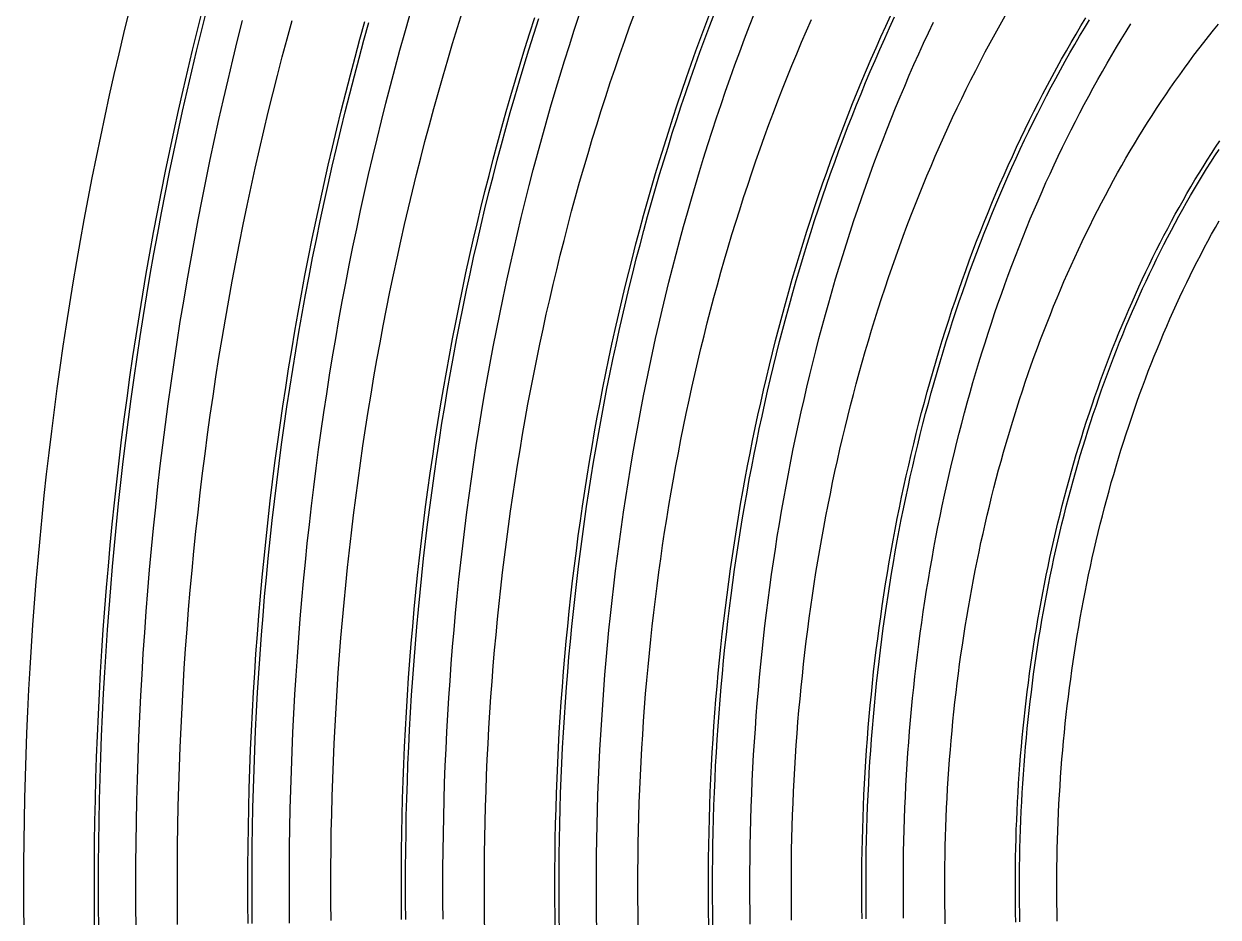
# Model space of a CAD drawing. Header units: metres. Extents: x 10 to 1210, y 10 to 2778.
# Drawn here: x 10 to 297.9, y 1814.3 to 2029.5 of the extents above; entities that cross this region are included whole.
import ezdxf

# ---------------------------------------------------------------- set-up
doc = ezdxf.new("R2010")
doc.units = ezdxf.units.M
for name, color, linetype in [('ACIKLIK', 5, 'Continuous'), ('CAM_SABLON', 4, 'Continuous'), ('DIS_KENAR_V91_Z3', 1, 'Continuous'), ('LAMBA_T4_Z4', 3, 'Continuous')]:
    doc.layers.add(name, color=color, linetype=linetype)

msp = doc.modelspace()

# ---------------------------------------------------------------- linework, layer by layer
at = {"layer": 'ACIKLIK'}
for points in [[(37.06, 1811.84), (37.01, 1816.92), (37, 1822), (37.01, 1827.08), (37.06, 1832.16), (37.13, 1837.23), (37.24, 1842.31), (37.37, 1847.39), (37.53, 1852.46), (37.72, 1857.53), (37.95, 1862.6), (38.2, 1867.66), (38.48, 1872.72), (38.79, 1877.78), (39.13, 1882.83), (39.49, 1887.88), (39.89, 1892.92), (40.32, 1897.96), (40.78, 1902.99), (41.26, 1908.01), (41.78, 1913.03), (42.32, 1918.03), (42.89, 1923.04), (43.49, 1928.03), (44.13, 1933.02), (44.79, 1937.99), (45.47, 1942.96), (46.19, 1947.92), (46.94, 1952.86), (47.71, 1957.8), (48.52, 1962.73), (49.35, 1967.64), (50.21, 1972.54), (51.1, 1977.43), (52.02, 1982.31), (52.96, 1987.18), (53.93, 1992.03), (54.94, 1996.87), (55.97, 2001.69), (57.02, 2006.5), (58.11, 2011.3), (59.22, 2016.08), (60.36, 2020.85), (61.53, 2025.59), (62.73, 2030.33)], [(74.05, 1812.81), (74.01, 1817.41), (74, 1822), (74.01, 1826.59), (74.05, 1831.19), (74.12, 1835.78), (74.21, 1840.37), (74.33, 1844.97), (74.48, 1849.55), (74.65, 1854.14), (74.86, 1858.73), (75.08, 1863.31), (75.34, 1867.88), (75.62, 1872.46), (75.92, 1877.03), (76.26, 1881.59), (76.62, 1886.16), (77, 1890.71), (77.42, 1895.26), (77.85, 1899.81), (78.32, 1904.34), (78.81, 1908.87), (79.33, 1913.4), (79.87, 1917.92), (80.45, 1922.43), (81.04, 1926.93), (81.67, 1931.42), (82.31, 1935.9), (82.99, 1940.38), (83.69, 1944.84), (84.42, 1949.3), (85.17, 1953.74), (85.95, 1958.18), (86.75, 1962.6), (87.58, 1967.01), (88.44, 1971.42), (89.32, 1975.8), (90.22, 1980.18), (91.15, 1984.54), (92.11, 1988.89), (93.09, 1993.23), (94.1, 1997.55), (95.13, 2001.86), (96.19, 2006.16), (97.27, 2010.44), (98.37, 2014.7), (99.5, 2018.95), (100.66, 2023.18), (101.84, 2027.4), (103.04, 2031.6)], [(111.05, 1813.78), (111.01, 1817.89), (111, 1822), (111.01, 1826.11), (111.05, 1830.22), (111.11, 1834.33), (111.19, 1838.44), (111.3, 1842.54), (111.43, 1846.65), (111.59, 1850.75), (111.77, 1854.85), (111.97, 1858.95), (112.2, 1863.05), (112.45, 1867.14), (112.72, 1871.23), (113.02, 1875.31), (113.34, 1879.39), (113.69, 1883.47), (114.06, 1887.54), (114.45, 1891.6), (114.86, 1895.66), (115.3, 1899.71), (115.77, 1903.76), (116.26, 1907.8), (116.77, 1911.84), (117.3, 1915.86), (117.86, 1919.88), (118.44, 1923.89), (119.04, 1927.89), (119.67, 1931.89), (120.32, 1935.87), (120.99, 1939.85), (121.69, 1943.81), (122.41, 1947.77), (123.15, 1951.72), (123.91, 1955.65), (124.7, 1959.58), (125.51, 1963.49), (126.34, 1967.39), (127.2, 1971.28), (128.08, 1975.16), (128.98, 1979.03), (129.9, 1982.88), (130.84, 1986.72), (131.81, 1990.55), (132.8, 1994.36), (133.81, 1998.16), (134.84, 2001.95), (135.9, 2005.72), (136.97, 2009.47), (138.07, 2013.21), (139.19, 2016.94), (140.33, 2020.64), (141.49, 2024.34), (142.67, 2028.01), (143.87, 2031.67)], [(148.1, 1811.12), (148.04, 1814.75), (148.01, 1818.37), (148, 1822), (148.01, 1825.63), (148.04, 1829.25), (148.1, 1832.88), (148.17, 1836.5), (148.26, 1840.12), (148.38, 1843.74), (148.52, 1847.36), (148.68, 1850.98), (148.85, 1854.6), (149.05, 1858.21), (149.28, 1861.82), (149.52, 1865.43), (149.78, 1869.03), (150.06, 1872.63), (150.37, 1876.22), (150.7, 1879.81), (151.04, 1883.4), (151.41, 1886.98), (151.8, 1890.55), (152.21, 1894.12), (152.64, 1897.69), (153.09, 1901.25), (153.56, 1904.8), (154.05, 1908.34), (154.56, 1911.88), (155.09, 1915.41), (155.65, 1918.93), (156.22, 1922.45), (156.81, 1925.95), (157.43, 1929.45), (158.06, 1932.94), (158.72, 1936.42), (159.39, 1939.89), (160.08, 1943.35), (160.8, 1946.8), (161.53, 1950.24), (162.29, 1953.67), (163.06, 1957.09), (163.85, 1960.5), (164.67, 1963.9), (165.5, 1967.28), (166.35, 1970.66), (167.22, 1974.02), (168.12, 1977.37), (169.03, 1980.71), (169.95, 1984.03), (170.9, 1987.34), (171.87, 1990.64), (172.86, 1993.92), (173.86, 1997.19), (174.88, 2000.44), (175.93, 2003.68), (176.99, 2006.91), (178.07, 2010.12), (179.16, 2013.32), (180.28, 2016.49), (181.41, 2019.66), (182.56, 2022.81), (183.73, 2025.94), (184.92, 2029.05), (186.12, 2032.15)], [(185.08, 1812.58), (185.04, 1815.72), (185.01, 1818.86), (185, 1822), (185.01, 1825.14), (185.04, 1828.28), (185.08, 1831.42), (185.15, 1834.56), (185.23, 1837.7), (185.33, 1840.84), (185.45, 1843.98), (185.59, 1847.11), (185.74, 1850.24), (185.91, 1853.37), (186.11, 1856.5), (186.32, 1859.62), (186.54, 1862.75), (186.79, 1865.86), (187.05, 1868.98), (187.34, 1872.09), (187.64, 1875.19), (187.95, 1878.3), (188.29, 1881.39), (188.64, 1884.49), (189.02, 1887.57), (189.41, 1890.66), (189.81, 1893.73), (190.24, 1896.8), (190.68, 1899.87), (191.15, 1902.92), (191.62, 1905.97), (192.12, 1909.02), (192.64, 1912.06), (193.17, 1915.09), (193.72, 1918.11), (194.28, 1921.12), (194.87, 1924.13), (195.47, 1927.12), (196.09, 1930.11), (196.72, 1933.09), (197.38, 1936.06), (198.05, 1939.02), (198.73, 1941.97), (199.44, 1944.92), (200.16, 1947.85), (200.9, 1950.77), (201.65, 1953.68), (202.42, 1956.58), (203.21, 1959.47), (204.01, 1962.34), (204.83, 1965.21), (205.67, 1968.06), (206.52, 1970.9), (207.39, 1973.73), (208.28, 1976.55), (209.18, 1979.35), (210.1, 1982.15), (211.03, 1984.92), (211.98, 1987.69), (212.95, 1990.44), (213.93, 1993.18), (214.92, 1995.9), (215.93, 1998.61), (216.96, 2001.3), (218, 2003.98), (219.06, 2006.64), (220.13, 2009.29), (221.22, 2011.93), (222.32, 2014.54), (223.43, 2017.15), (224.56, 2019.73), (225.71, 2022.3), (226.87, 2024.85), (228.04, 2027.39), (229.23, 2029.91)], [(222.07, 1814.03), (222.03, 1816.69), (222.01, 1819.34), (222, 1822), (222.01, 1824.66), (222.03, 1827.31), (222.07, 1829.97), (222.12, 1832.63), (222.19, 1835.28), (222.28, 1837.94), (222.38, 1840.59), (222.5, 1843.24), (222.63, 1845.89), (222.77, 1848.54), (222.94, 1851.18), (223.11, 1853.82), (223.31, 1856.46), (223.51, 1859.1), (223.74, 1861.73), (223.98, 1864.36), (224.23, 1866.99), (224.5, 1869.61), (224.78, 1872.23), (225.08, 1874.85), (225.4, 1877.46), (225.73, 1880.07), (226.07, 1882.67), (226.43, 1885.26), (226.81, 1887.85), (227.2, 1890.44), (227.6, 1893.02), (228.02, 1895.59), (228.46, 1898.16), (228.91, 1900.72), (229.37, 1903.28), (229.85, 1905.82), (230.34, 1908.36), (230.85, 1910.9), (231.37, 1913.42), (231.91, 1915.94), (232.46, 1918.45), (233.03, 1920.95), (233.61, 1923.45), (234.21, 1925.93), (234.81, 1928.41), (235.44, 1930.88), (236.08, 1933.34), (236.73, 1935.79), (237.39, 1938.23), (238.07, 1940.66), (238.77, 1943.08), (239.47, 1945.49), (240.19, 1947.89), (240.93, 1950.28), (241.68, 1952.66), (242.44, 1955.03), (243.21, 1957.38), (244, 1959.73), (244.8, 1962.06), (245.62, 1964.38), (246.44, 1966.69), (247.28, 1968.99), (248.14, 1971.28), (249, 1973.55), (249.88, 1975.81), (250.77, 1978.06), (251.68, 1980.29), (252.59, 1982.52), (253.52, 1984.72), (254.46, 1986.92), (255.42, 1989.1), (256.38, 1991.27), (257.36, 1993.42), (258.35, 1995.56), (259.35, 1997.68), (260.36, 1999.79), (261.39, 2001.88), (262.42, 2003.96), (263.47, 2006.03), (264.52, 2008.08), (265.59, 2010.11), (266.67, 2012.13), (267.76, 2014.13), (268.86, 2016.12), (269.98, 2018.09), (271.1, 2020.04), (272.23, 2021.98), (273.37, 2023.9), (274.53, 2025.8), (275.69, 2027.69), (276.86, 2029.56)], [(259.1, 1813.31), (259.06, 1815.48), (259.03, 1817.65), (259.01, 1819.83), (259, 1822), (259.01, 1824.17), (259.03, 1826.35), (259.06, 1828.52), (259.1, 1830.69), (259.16, 1832.86), (259.23, 1835.03), (259.31, 1837.2), (259.41, 1839.37), (259.51, 1841.53), (259.63, 1843.7), (259.77, 1845.86), (259.91, 1848.02), (260.07, 1850.18), (260.24, 1852.34), (260.42, 1854.49), (260.62, 1856.64), (260.82, 1858.79), (261.04, 1860.93), (261.28, 1863.07), (261.52, 1865.21), (261.78, 1867.35), (262.05, 1869.48), (262.33, 1871.6), (262.62, 1873.72), (262.93, 1875.84), (263.25, 1877.95), (263.58, 1880.06), (263.92, 1882.17), (264.28, 1884.26), (264.65, 1886.36), (265.03, 1888.44), (265.42, 1890.53), (265.82, 1892.6), (266.23, 1894.67), (266.66, 1896.73), (267.1, 1898.79), (267.55, 1900.84), (268.01, 1902.89), (268.49, 1904.92), (268.97, 1906.95), (269.47, 1908.97), (269.98, 1910.99), (270.5, 1913), (271.03, 1915), (271.58, 1916.99), (272.13, 1918.97), (272.7, 1920.95), (273.27, 1922.92), (273.86, 1924.87), (274.46, 1926.82), (275.07, 1928.76), (275.69, 1930.7), (276.32, 1932.62), (276.97, 1934.53), (277.62, 1936.43), (278.28, 1938.33), (278.96, 1940.21), (279.64, 1942.08), (280.34, 1943.95), (281.05, 1945.8), (281.76, 1947.64), (282.49, 1949.47), (283.23, 1951.29), (283.97, 1953.1), (284.73, 1954.9), (285.5, 1956.69), (286.27, 1958.47), (287.06, 1960.23), (287.85, 1961.98), (288.66, 1963.72), (289.47, 1965.45), (290.3, 1967.17), (291.13, 1968.87), (291.97, 1970.56), (292.82, 1972.24), (293.68, 1973.91), (294.55, 1975.56), (295.43, 1977.2), (296.31, 1978.83), (297.21, 1980.44), (298.11, 1982.04)]]:
    msp.add_lwpolyline(points, dxfattribs=at)
at = {"layer": 'CAM_SABLON'}
for points in [[(28.06, 1811.74), (28.02, 1816.87), (28, 1822), (28.02, 1827.13), (28.06, 1832.26), (28.13, 1837.39), (28.24, 1842.52), (28.37, 1847.65), (28.54, 1852.77), (28.73, 1857.9), (28.95, 1863.02), (29.21, 1868.13), (29.49, 1873.25), (29.8, 1878.35), (30.15, 1883.46), (30.52, 1888.56), (30.92, 1893.65), (31.35, 1898.74), (31.81, 1903.82), (32.31, 1908.9), (32.83, 1913.97), (33.37, 1919.03), (33.95, 1924.09), (34.56, 1929.13), (35.2, 1934.17), (35.87, 1939.2), (36.56, 1944.22), (37.29, 1949.23), (38.04, 1954.23), (38.83, 1959.22), (39.64, 1964.2), (40.48, 1969.17), (41.35, 1974.13), (42.25, 1979.07), (43.18, 1984), (44.13, 1988.92), (45.12, 1993.83), (46.13, 1998.72), (47.17, 2003.6), (48.24, 2008.46), (49.34, 2013.31), (50.46, 2018.15), (51.62, 2022.97), (52.8, 2027.77), (54.01, 2032.56)], [(65.05, 1812.71), (65.01, 1817.35), (65, 1822), (65.01, 1826.65), (65.05, 1831.29), (65.12, 1835.94), (65.22, 1840.58), (65.34, 1845.23), (65.49, 1849.87), (65.66, 1854.51), (65.86, 1859.14), (66.09, 1863.78), (66.35, 1868.41), (66.63, 1873.03), (66.94, 1877.66), (67.28, 1882.28), (67.65, 1886.89), (68.04, 1891.5), (68.45, 1896.1), (68.9, 1900.7), (69.37, 1905.29), (69.87, 1909.87), (70.39, 1914.45), (70.94, 1919.02), (71.52, 1923.58), (72.12, 1928.14), (72.75, 1932.68), (73.41, 1937.22), (74.09, 1941.75), (74.8, 1946.27), (75.54, 1950.77), (76.3, 1955.27), (77.09, 1959.76), (77.9, 1964.24), (78.74, 1968.7), (79.61, 1973.16), (80.5, 1977.6), (81.42, 1982.03), (82.36, 1986.45), (83.33, 1990.85), (84.32, 1995.24), (85.34, 1999.62), (86.38, 2003.99), (87.45, 2008.33), (88.55, 2012.67), (89.67, 2016.99), (90.81, 2021.29), (91.98, 2025.58), (93.18, 2029.85)], [(102.05, 1813.68), (102.01, 1817.84), (102, 1822), (102.01, 1826.16), (102.05, 1830.32), (102.11, 1834.49), (102.19, 1838.65), (102.3, 1842.81), (102.44, 1846.96), (102.59, 1851.12), (102.78, 1855.27), (102.98, 1859.42), (103.21, 1863.57), (103.46, 1867.72), (103.74, 1871.86), (104.04, 1875.99), (104.37, 1880.13), (104.72, 1884.25), (105.09, 1888.38), (105.49, 1892.49), (105.91, 1896.61), (106.36, 1900.71), (106.83, 1904.81), (107.32, 1908.91), (107.84, 1912.99), (108.38, 1917.07), (108.95, 1921.14), (109.53, 1925.21), (110.15, 1929.26), (110.78, 1933.31), (111.44, 1937.35), (112.12, 1941.38), (112.83, 1945.4), (113.56, 1949.41), (114.31, 1953.41), (115.08, 1957.4), (115.88, 1961.37), (116.7, 1965.34), (117.55, 1969.3), (118.42, 1973.24), (119.31, 1977.18), (120.22, 1981.1), (121.15, 1985), (122.11, 1988.9), (123.09, 1992.78), (124.09, 1996.65), (125.12, 2000.5), (126.17, 2004.34), (127.24, 2008.17), (128.33, 2011.98), (129.44, 2015.77), (130.58, 2019.55), (131.73, 2023.32), (132.91, 2027.07), (134.11, 2030.8)], [(139.1, 1810.97), (139.04, 1814.64), (139.01, 1818.32), (139, 1822), (139.01, 1825.68), (139.04, 1829.36), (139.1, 1833.03), (139.17, 1836.71), (139.27, 1840.39), (139.39, 1844.06), (139.52, 1847.73), (139.69, 1851.4), (139.87, 1855.07), (140.07, 1858.73), (140.29, 1862.4), (140.54, 1866.05), (140.81, 1869.71), (141.09, 1873.36), (141.4, 1877.01), (141.73, 1880.65), (142.09, 1884.29), (142.46, 1887.92), (142.85, 1891.55), (143.27, 1895.17), (143.7, 1898.79), (144.16, 1902.4), (144.64, 1906.01), (145.14, 1909.6), (145.66, 1913.19), (146.2, 1916.78), (146.76, 1920.35), (147.34, 1923.92), (147.94, 1927.48), (148.57, 1931.03), (149.21, 1934.58), (149.88, 1938.11), (150.56, 1941.63), (151.27, 1945.15), (151.99, 1948.65), (152.74, 1952.15), (153.5, 1955.63), (154.29, 1959.11), (155.1, 1962.57), (155.92, 1966.02), (156.77, 1969.46), (157.63, 1972.89), (158.52, 1976.31), (159.43, 1979.71), (160.35, 1983.1), (161.29, 1986.48), (162.26, 1989.85), (163.24, 1993.2), (164.24, 1996.54), (165.27, 1999.86), (166.31, 2003.17), (167.37, 2006.47), (168.45, 2009.75), (169.54, 2013.02), (170.66, 2016.27), (171.79, 2019.5), (172.95, 2022.72), (174.12, 2025.93), (175.31, 2029.11), (176.52, 2032.28)], [(176.08, 1812.42), (176.04, 1815.61), (176.01, 1818.81), (176, 1822), (176.01, 1825.19), (176.04, 1828.39), (176.08, 1831.58), (176.15, 1834.77), (176.23, 1837.96), (176.34, 1841.15), (176.46, 1844.34), (176.6, 1847.53), (176.75, 1850.71), (176.93, 1853.9), (177.12, 1857.08), (177.34, 1860.25), (177.57, 1863.43), (177.82, 1866.6), (178.09, 1869.76), (178.37, 1872.93), (178.68, 1876.09), (179, 1879.24), (179.35, 1882.39), (179.71, 1885.54), (180.08, 1888.68), (180.48, 1891.81), (180.9, 1894.94), (181.33, 1898.06), (181.78, 1901.18), (182.25, 1904.29), (182.74, 1907.4), (183.24, 1910.49), (183.77, 1913.59), (184.31, 1916.67), (184.87, 1919.74), (185.44, 1922.81), (186.04, 1925.87), (186.65, 1928.92), (187.28, 1931.96), (187.93, 1935), (188.59, 1938.02), (189.27, 1941.04), (189.97, 1944.04), (190.69, 1947.04), (191.42, 1950.02), (192.18, 1953), (192.95, 1955.97), (193.73, 1958.92), (194.53, 1961.86), (195.35, 1964.79), (196.19, 1967.72), (197.04, 1970.62), (197.91, 1973.52), (198.8, 1976.41), (199.7, 1979.28), (200.62, 1982.14), (201.56, 1984.98), (202.51, 1987.82), (203.48, 1990.64), (204.46, 1993.45), (205.46, 1996.24), (206.48, 1999.02), (207.51, 2001.78), (208.56, 2004.53), (209.62, 2007.27), (210.7, 2009.99), (211.8, 2012.7), (212.91, 2015.39), (214.03, 2018.06), (215.17, 2020.72), (216.33, 2023.36), (217.5, 2025.99), (218.68, 2028.6), (219.88, 2031.2)], [(213.07, 1813.87), (213.03, 1816.58), (213.01, 1819.29), (213, 1822), (213.01, 1824.71), (213.03, 1827.42), (213.07, 1830.13), (213.13, 1832.84), (213.2, 1835.54), (213.28, 1838.25), (213.39, 1840.95), (213.51, 1843.66), (213.64, 1846.36), (213.79, 1849.06), (213.95, 1851.76), (214.13, 1854.45), (214.33, 1857.14), (214.54, 1859.83), (214.77, 1862.52), (215.01, 1865.2), (215.27, 1867.88), (215.55, 1870.56), (215.84, 1873.23), (216.14, 1875.9), (216.47, 1878.56), (216.8, 1881.22), (217.15, 1883.88), (217.52, 1886.53), (217.9, 1889.17), (218.3, 1891.81), (218.72, 1894.44), (219.14, 1897.07), (219.59, 1899.69), (220.05, 1902.3), (220.52, 1904.91), (221.01, 1907.51), (221.51, 1910.11), (222.03, 1912.69), (222.57, 1915.27), (223.12, 1917.85), (223.68, 1920.41), (224.26, 1922.97), (224.85, 1925.52), (225.46, 1928.06), (226.08, 1930.59), (226.72, 1933.11), (227.37, 1935.62), (228.04, 1938.13), (228.72, 1940.62), (229.41, 1943.11), (230.12, 1945.58), (230.84, 1948.05), (231.58, 1950.51), (232.33, 1952.95), (233.1, 1955.38), (233.88, 1957.81), (234.67, 1960.22), (235.48, 1962.62), (236.3, 1965.01), (237.13, 1967.39), (237.98, 1969.76), (238.84, 1972.11), (239.72, 1974.45), (240.6, 1976.78), (241.51, 1979.1), (242.42, 1981.41), (243.35, 1983.7), (244.29, 1985.98), (245.24, 1988.24), (246.21, 1990.49), (247.18, 1992.73), (248.17, 1994.96), (249.18, 1997.17), (250.19, 1999.36), (251.22, 2001.55), (252.26, 2003.71), (253.31, 2005.87), (254.38, 2008), (255.45, 2010.13), (256.54, 2012.23), (257.64, 2014.33), (258.75, 2016.4), (259.88, 2018.47), (261.01, 2020.51), (262.16, 2022.54), (263.31, 2024.55), (264.48, 2026.55), (265.66, 2028.53), (266.85, 2030.49)], [(250.1, 1813.1), (250.06, 1815.32), (250.03, 1817.55), (250.01, 1819.77), (250, 1822), (250.01, 1824.23), (250.03, 1826.45), (250.06, 1828.68), (250.1, 1830.9), (250.16, 1833.12), (250.23, 1835.35), (250.32, 1837.57), (250.42, 1839.79), (250.53, 1842.01), (250.65, 1844.22), (250.78, 1846.44), (250.93, 1848.65), (251.09, 1850.86), (251.27, 1853.07), (251.46, 1855.28), (251.65, 1857.48), (251.87, 1859.68), (252.09, 1861.88), (252.33, 1864.07), (252.58, 1866.26), (252.85, 1868.45), (253.12, 1870.63), (253.41, 1872.81), (253.71, 1874.99), (254.03, 1877.16), (254.35, 1879.32), (254.69, 1881.48), (255.04, 1883.64), (255.41, 1885.79), (255.79, 1887.94), (256.17, 1890.08), (256.58, 1892.21), (256.99, 1894.34), (257.42, 1896.47), (257.85, 1898.59), (258.31, 1900.7), (258.77, 1902.8), (259.24, 1904.9), (259.73, 1906.99), (260.23, 1909.07), (260.74, 1911.15), (261.26, 1913.22), (261.8, 1915.28), (262.34, 1917.34), (262.9, 1919.38), (263.47, 1921.42), (264.05, 1923.45), (264.65, 1925.48), (265.25, 1927.49), (265.87, 1929.49), (266.49, 1931.49), (267.13, 1933.48), (267.78, 1935.46), (268.45, 1937.43), (269.12, 1939.38), (269.8, 1941.33), (270.5, 1943.27), (271.2, 1945.2), (271.92, 1947.12), (272.65, 1949.03), (273.39, 1950.93), (274.13, 1952.82), (274.89, 1954.7), (275.66, 1956.57), (276.44, 1958.42), (277.24, 1960.27), (278.04, 1962.1), (278.85, 1963.92), (279.67, 1965.73), (280.5, 1967.53), (281.34, 1969.32), (282.2, 1971.09), (283.06, 1972.85), (283.93, 1974.6), (284.81, 1976.34), (285.7, 1978.07), (286.6, 1979.78), (287.51, 1981.48), (288.43, 1983.16), (289.35, 1984.84), (290.29, 1986.49), (291.24, 1988.14), (292.19, 1989.77), (293.15, 1991.39), (294.13, 1993), (295.11, 1994.59), (296.1, 1996.17), (297.09, 1997.73), (298.1, 1999.28)]]:
    msp.add_lwpolyline(points, dxfattribs=at)
at = {"layer": 'DIS_KENAR_V91_Z3'}
for points in [[(84.05, 1813.47), (84.01, 1817.73), (84, 1822), (84.01, 1826.27), (84.05, 1830.53), (84.11, 1834.8), (84.2, 1839.07), (84.31, 1843.33), (84.45, 1847.59), (84.61, 1851.85), (84.79, 1856.11), (85.01, 1860.37), (85.24, 1864.62), (85.5, 1868.87), (85.79, 1873.11), (86.1, 1877.36), (86.43, 1881.59), (86.79, 1885.83), (87.17, 1890.06), (87.58, 1894.28), (88.01, 1898.5), (88.47, 1902.71), (88.95, 1906.91), (89.46, 1911.11), (89.99, 1915.31), (90.54, 1919.49), (91.12, 1923.67), (91.73, 1927.84), (92.36, 1932), (93.01, 1936.15), (93.68, 1940.3), (94.38, 1944.44), (95.11, 1948.56), (95.86, 1952.68), (96.63, 1956.79), (97.43, 1960.88), (98.25, 1964.97), (99.09, 1969.04), (99.96, 1973.11), (100.85, 1977.16), (101.76, 1981.2), (102.7, 1985.23), (103.66, 1989.25), (104.65, 1993.25), (105.65, 1997.24), (106.68, 2001.22), (107.74, 2005.18), (108.82, 2009.13), (109.92, 2013.07), (111.04, 2016.99), (112.18, 2020.89), (113.35, 2024.78), (114.54, 2028.66), (115.76, 2032.52)], [(10.06, 1811.53), (10.02, 1816.76), (10, 1822), (10.02, 1827.24), (10.06, 1832.47), (10.14, 1837.71), (10.24, 1842.94), (10.38, 1848.17), (10.55, 1853.4), (10.75, 1858.63), (10.97, 1863.85), (11.23, 1869.08), (11.52, 1874.29), (11.84, 1879.51), (12.19, 1884.72), (12.57, 1889.92), (12.98, 1895.12), (13.42, 1900.32), (13.89, 1905.5), (14.39, 1910.69), (14.92, 1915.86), (15.49, 1921.03), (16.08, 1926.19), (16.7, 1931.34), (17.35, 1936.49), (18.03, 1941.62), (18.74, 1946.75), (19.48, 1951.86), (20.25, 1956.97), (21.05, 1962.07), (21.88, 1967.15), (22.74, 1972.23), (23.63, 1977.29), (24.55, 1982.34), (25.5, 1987.38), (26.47, 1992.41), (27.48, 1997.42), (28.51, 2002.42), (29.58, 2007.41), (30.67, 2012.38), (31.79, 2017.34), (32.94, 2022.28), (34.12, 2027.21), (35.33, 2032.12)], [(47.06, 1812.5), (47.01, 1817.25), (47, 1822), (47.01, 1826.75), (47.06, 1831.5), (47.12, 1836.25), (47.22, 1841), (47.35, 1845.75), (47.5, 1850.5), (47.68, 1855.24), (47.88, 1859.98), (48.12, 1864.72), (48.38, 1869.46), (48.67, 1874.19), (48.99, 1878.92), (49.33, 1883.64), (49.71, 1888.36), (50.11, 1893.07), (50.53, 1897.78), (50.99, 1902.48), (51.47, 1907.18), (51.98, 1911.87), (52.51, 1916.55), (53.08, 1921.23), (53.67, 1925.9), (54.29, 1930.56), (54.93, 1935.21), (55.6, 1939.85), (56.3, 1944.49), (57.03, 1949.11), (57.78, 1953.73), (58.56, 1958.33), (59.37, 1962.93), (60.2, 1967.51), (61.06, 1972.08), (61.95, 1976.65), (62.86, 1981.2), (63.8, 1985.73), (64.77, 1990.26), (65.76, 1994.77), (66.78, 1999.27), (67.82, 2003.76), (68.89, 2008.23), (69.99, 2012.69), (71.11, 2017.13), (72.26, 2021.56), (73.43, 2025.97), (74.63, 2030.37)], [(121.1, 1810.65), (121.04, 1814.43), (121.01, 1818.22), (121, 1822), (121.01, 1825.78), (121.04, 1829.57), (121.1, 1833.35), (121.18, 1837.13), (121.28, 1840.91), (121.4, 1844.69), (121.54, 1848.46), (121.7, 1852.24), (121.89, 1856.01), (122.1, 1859.78), (122.33, 1863.55), (122.58, 1867.31), (122.86, 1871.07), (123.15, 1874.83), (123.47, 1878.58), (123.81, 1882.33), (124.17, 1886.08), (124.56, 1889.81), (124.96, 1893.55), (125.39, 1897.28), (125.84, 1901), (126.31, 1904.72), (126.8, 1908.43), (127.32, 1912.13), (127.85, 1915.83), (128.41, 1919.52), (128.99, 1923.2), (129.59, 1926.87), (130.21, 1930.54), (130.85, 1934.2), (131.51, 1937.85), (132.2, 1941.49), (132.9, 1945.12), (133.63, 1948.74), (134.38, 1952.36), (135.15, 1955.96), (135.93, 1959.55), (136.75, 1963.13), (137.58, 1966.71), (138.43, 1970.27), (139.3, 1973.81), (140.2, 1977.35), (141.11, 1980.88), (142.04, 1984.39), (143, 1987.89), (143.97, 1991.38), (144.97, 1994.86), (145.99, 1998.32), (147.02, 2001.77), (148.08, 2005.2), (149.15, 2008.63), (150.25, 2012.03), (151.36, 2015.43), (152.5, 2018.8), (153.65, 2022.17), (154.83, 2025.52), (156.02, 2028.85), (157.24, 2032.16)], [(158.09, 1812.11), (158.04, 1815.4), (158.01, 1818.7), (158, 1822), (158.01, 1825.3), (158.04, 1828.6), (158.09, 1831.89), (158.15, 1835.19), (158.24, 1838.49), (158.35, 1841.78), (158.47, 1845.08), (158.61, 1848.37), (158.78, 1851.66), (158.96, 1854.94), (159.16, 1858.23), (159.38, 1861.51), (159.62, 1864.79), (159.88, 1868.07), (160.16, 1871.34), (160.45, 1874.61), (160.77, 1877.87), (161.1, 1881.13), (161.46, 1884.39), (161.83, 1887.64), (162.22, 1890.88), (162.63, 1894.13), (163.06, 1897.36), (163.51, 1900.59), (163.97, 1903.81), (164.46, 1907.03), (164.96, 1910.24), (165.49, 1913.45), (166.03, 1916.64), (166.59, 1919.83), (167.17, 1923.02), (167.76, 1926.19), (168.38, 1929.36), (169.01, 1932.52), (169.66, 1935.67), (170.33, 1938.81), (171.02, 1941.94), (171.73, 1945.06), (172.46, 1948.18), (173.2, 1951.28), (173.96, 1954.38), (174.74, 1957.46), (175.54, 1960.54), (176.35, 1963.6), (177.18, 1966.65), (178.03, 1969.7), (178.9, 1972.73), (179.79, 1975.75), (180.69, 1978.75), (181.61, 1981.75), (182.55, 1984.73), (183.5, 1987.7), (184.48, 1990.66), (185.47, 1993.61), (186.47, 1996.54), (187.5, 1999.46), (188.54, 2002.37), (189.6, 2005.26), (190.67, 2008.14), (191.76, 2011), (192.87, 2013.85), (193.99, 2016.68), (195.14, 2019.5), (196.29, 2022.31), (197.47, 2025.1), (198.66, 2027.87), (199.86, 2030.63)], [(195.07, 1813.56), (195.03, 1816.37), (195.01, 1819.19), (195, 1822), (195.01, 1824.81), (195.03, 1827.63), (195.07, 1830.44), (195.13, 1833.26), (195.21, 1836.07), (195.3, 1838.88), (195.4, 1841.69), (195.52, 1844.5), (195.66, 1847.3), (195.82, 1850.11), (195.99, 1852.91), (196.18, 1855.71), (196.38, 1858.51), (196.6, 1861.3), (196.84, 1864.09), (197.09, 1866.88), (197.36, 1869.67), (197.65, 1872.45), (197.95, 1875.23), (198.27, 1878), (198.6, 1880.77), (198.95, 1883.54), (199.32, 1886.3), (199.7, 1889.05), (200.1, 1891.8), (200.51, 1894.55), (200.94, 1897.29), (201.39, 1900.02), (201.85, 1902.75), (202.33, 1905.47), (202.82, 1908.18), (203.33, 1910.89), (203.85, 1913.59), (204.4, 1916.29), (204.95, 1918.98), (205.52, 1921.66), (206.11, 1924.33), (206.71, 1927), (207.33, 1929.65), (207.97, 1932.3), (208.62, 1934.94), (209.28, 1937.57), (209.96, 1940.2), (210.66, 1942.81), (211.37, 1945.41), (212.09, 1948.01), (212.83, 1950.6), (213.59, 1953.17), (214.36, 1955.74), (215.14, 1958.29), (215.94, 1960.84), (216.76, 1963.37), (217.59, 1965.9), (218.43, 1968.41), (219.29, 1970.91), (220.17, 1973.4), (221.06, 1975.88), (221.96, 1978.35), (222.87, 1980.81), (223.81, 1983.25), (224.75, 1985.68), (225.71, 1988.1), (226.68, 1990.51), (227.67, 1992.9), (228.67, 1995.28), (229.69, 1997.65), (230.72, 2000), (231.76, 2002.34), (232.81, 2004.67), (233.88, 2006.98), (234.97, 2009.28), (236.06, 2011.56), (237.17, 2013.83), (238.29, 2016.08), (239.43, 2018.32), (240.58, 2020.55), (241.74, 2022.76), (242.91, 2024.95), (244.1, 2027.13), (245.3, 2029.3), (246.51, 2031.45)], [(232.11, 1812.68), (232.06, 1815.01), (232.03, 1817.34), (232.01, 1819.67), (232, 1822), (232.01, 1824.33), (232.03, 1826.66), (232.06, 1828.99), (232.11, 1831.32), (232.17, 1833.65), (232.25, 1835.97), (232.33, 1838.3), (232.43, 1840.62), (232.55, 1842.95), (232.68, 1845.27), (232.82, 1847.59), (232.98, 1849.91), (233.15, 1852.23), (233.33, 1854.54), (233.52, 1856.85), (233.73, 1859.16), (233.96, 1861.46), (234.19, 1863.77), (234.44, 1866.07), (234.71, 1868.36), (234.98, 1870.66), (235.27, 1872.95), (235.57, 1875.23), (235.89, 1877.51), (236.22, 1879.79), (236.56, 1882.06), (236.92, 1884.33), (237.29, 1886.59), (237.67, 1888.85), (238.07, 1891.1), (238.47, 1893.35), (238.9, 1895.59), (239.33, 1897.83), (239.78, 1900.06), (240.24, 1902.29), (240.71, 1904.51), (241.2, 1906.72), (241.7, 1908.93), (242.21, 1911.13), (242.74, 1913.32), (243.27, 1915.5), (243.82, 1917.68), (244.39, 1919.86), (244.96, 1922.02), (245.55, 1924.18), (246.15, 1926.32), (246.76, 1928.47), (247.39, 1930.6), (248.03, 1932.72), (248.68, 1934.84), (249.34, 1936.95), (250.02, 1939.04), (250.7, 1941.13), (251.4, 1943.21), (252.11, 1945.29), (252.84, 1947.35), (253.57, 1949.4), (254.32, 1951.44), (255.08, 1953.48), (255.85, 1955.5), (256.63, 1957.51), (257.43, 1959.51), (258.23, 1961.51), (259.05, 1963.49), (259.88, 1965.46), (260.72, 1967.42), (261.57, 1969.37), (262.43, 1971.3), (263.31, 1973.23), (264.19, 1975.14), (265.09, 1977.05), (266, 1978.94), (266.91, 1980.82), (267.84, 1982.68), (268.78, 1984.54), (269.73, 1986.38), (270.7, 1988.21), (271.67, 1990.03), (272.65, 1991.83), (273.64, 1993.62), (274.65, 1995.4), (275.66, 1997.17), (276.69, 1998.92), (277.72, 2000.66), (278.77, 2002.38), (279.82, 2004.09), (280.88, 2005.79), (281.96, 2007.47), (283.04, 2009.14), (284.14, 2010.8), (285.24, 2012.44), (286.35, 2014.06), (287.47, 2015.67), (288.61, 2017.27), (289.75, 2018.85), (290.9, 2020.42), (292.05, 2021.97), (293.22, 2023.51), (294.4, 2025.03), (295.58, 2026.53), (296.78, 2028.02), (297.98, 2029.5)]]:
    msp.add_lwpolyline(points, dxfattribs=at)
at = {"layer": 'LAMBA_T4_Z4'}
for points in [[(27.06, 1811.73), (27.02, 1816.86), (27, 1822), (27.02, 1827.14), (27.06, 1832.27), (27.13, 1837.41), (27.24, 1842.54), (27.37, 1847.68), (27.54, 1852.81), (27.73, 1857.94), (27.96, 1863.06), (28.21, 1868.18), (28.49, 1873.3), (28.81, 1878.42), (29.15, 1883.53), (29.52, 1888.63), (29.92, 1893.73), (30.36, 1898.83), (30.82, 1903.92), (31.31, 1909), (31.83, 1914.08), (32.38, 1919.14), (32.96, 1924.2), (33.57, 1929.26), (34.21, 1934.3), (34.88, 1939.34), (35.57, 1944.36), (36.3, 1949.38), (37.05, 1954.38), (37.84, 1959.38), (38.65, 1964.37), (39.49, 1969.34), (40.36, 1974.3), (41.26, 1979.25), (42.19, 1984.19), (43.15, 1989.12), (44.14, 1994.03), (45.15, 1998.93), (46.19, 2003.81), (47.26, 2008.68), (48.36, 2013.54), (49.49, 2018.38), (50.64, 2023.2), (51.83, 2028.01), (53.04, 2032.81)], [(138.1, 1810.95), (138.04, 1814.63), (138.01, 1818.32), (138, 1822), (138.01, 1825.68), (138.04, 1829.37), (138.1, 1833.05), (138.17, 1836.73), (138.27, 1840.41), (138.39, 1844.09), (138.53, 1847.77), (138.69, 1851.45), (138.87, 1855.12), (139.07, 1858.79), (139.3, 1862.46), (139.54, 1866.12), (139.81, 1869.79), (140.1, 1873.44), (140.41, 1877.1), (140.74, 1880.75), (141.09, 1884.39), (141.46, 1888.03), (141.86, 1891.66), (142.27, 1895.29), (142.71, 1898.91), (143.17, 1902.53), (143.65, 1906.14), (144.15, 1909.74), (144.67, 1913.34), (145.21, 1916.93), (145.77, 1920.51), (146.36, 1924.09), (146.96, 1927.65), (147.58, 1931.21), (148.23, 1934.76), (148.89, 1938.3), (149.58, 1941.83), (150.29, 1945.35), (151.01, 1948.86), (151.76, 1952.36), (152.53, 1955.85), (153.31, 1959.33), (154.12, 1962.8), (154.95, 1966.26), (155.8, 1969.7), (156.67, 1973.14), (157.55, 1976.56), (158.46, 1979.97), (159.39, 1983.37), (160.33, 1986.75), (161.3, 1990.12), (162.28, 1993.48), (163.29, 1996.83), (164.31, 2000.16), (165.35, 2003.47), (166.42, 2006.78), (167.5, 2010.06), (168.6, 2013.34), (169.71, 2016.59), (170.85, 2019.84), (172.01, 2023.06), (173.18, 2026.27), (174.37, 2029.47), (175.58, 2032.64)], [(64.05, 1812.69), (64.01, 1817.35), (64, 1822), (64.01, 1826.65), (64.05, 1831.31), (64.12, 1835.96), (64.22, 1840.61), (64.34, 1845.26), (64.49, 1849.9), (64.66, 1854.55), (64.87, 1859.19), (65.1, 1863.83), (65.35, 1868.47), (65.64, 1873.1), (65.95, 1877.73), (66.28, 1882.35), (66.65, 1886.97), (67.04, 1891.59), (67.46, 1896.19), (67.9, 1900.8), (68.38, 1905.39), (68.87, 1909.98), (69.4, 1914.57), (69.95, 1919.14), (70.53, 1923.71), (71.13, 1928.27), (71.76, 1932.82), (72.42, 1937.37), (73.11, 1941.9), (73.82, 1946.42), (74.55, 1950.94), (75.32, 1955.44), (76.1, 1959.94), (76.92, 1964.42), (77.76, 1968.89), (78.63, 1973.35), (79.52, 1977.8), (80.44, 1982.24), (81.38, 1986.66), (82.35, 1991.07), (83.35, 1995.47), (84.37, 1999.85), (85.41, 2004.22), (86.48, 2008.58), (87.58, 2012.92), (88.7, 2017.24), (89.85, 2021.55), (91.02, 2025.85), (92.21, 2030.12)], [(101.05, 1813.66), (101.01, 1817.83), (101, 1822), (101.01, 1826.17), (101.05, 1830.34), (101.11, 1834.5), (101.19, 1838.67), (101.3, 1842.84), (101.44, 1847), (101.59, 1851.16), (101.78, 1855.32), (101.98, 1859.48), (102.21, 1863.63), (102.47, 1867.78), (102.74, 1871.93), (103.05, 1876.07), (103.37, 1880.21), (103.72, 1884.34), (104.1, 1888.47), (104.5, 1892.59), (104.92, 1896.71), (105.37, 1900.82), (105.84, 1904.93), (106.33, 1909.03), (106.85, 1913.12), (107.39, 1917.21), (107.96, 1921.28), (108.55, 1925.35), (109.16, 1929.41), (109.79, 1933.47), (110.45, 1937.51), (111.14, 1941.55), (111.84, 1945.57), (112.57, 1949.59), (113.33, 1953.59), (114.1, 1957.59), (114.9, 1961.57), (115.73, 1965.55), (116.57, 1969.51), (117.44, 1973.46), (118.33, 1977.4), (119.24, 1981.33), (120.18, 1985.24), (121.14, 1989.14), (122.12, 1993.03), (123.13, 1996.9), (124.15, 2000.76), (125.2, 2004.61), (126.27, 2008.44), (127.37, 2012.25), (128.48, 2016.06), (129.62, 2019.84), (130.78, 2023.61), (131.96, 2027.37), (133.16, 2031.11)], [(175.08, 1812.4), (175.04, 1815.6), (175.01, 1818.8), (175, 1822), (175.01, 1825.2), (175.04, 1828.4), (175.08, 1831.6), (175.15, 1834.8), (175.23, 1837.99), (175.34, 1841.19), (175.46, 1844.38), (175.6, 1847.58), (175.75, 1850.77), (175.93, 1853.95), (176.13, 1857.14), (176.34, 1860.32), (176.57, 1863.5), (176.82, 1866.68), (177.09, 1869.85), (177.38, 1873.02), (177.69, 1876.19), (178.01, 1879.35), (178.35, 1882.5), (178.71, 1885.65), (179.09, 1888.8), (179.49, 1891.94), (179.91, 1895.08), (180.34, 1898.21), (180.79, 1901.33), (181.26, 1904.45), (181.75, 1907.56), (182.26, 1910.66), (182.78, 1913.75), (183.32, 1916.84), (183.88, 1919.93), (184.46, 1923), (185.06, 1926.06), (185.67, 1929.12), (186.3, 1932.17), (186.95, 1935.21), (187.62, 1938.24), (188.3, 1941.26), (189, 1944.27), (189.72, 1947.27), (190.45, 1950.27), (191.21, 1953.25), (191.98, 1956.22), (192.77, 1959.18), (193.57, 1962.13), (194.39, 1965.07), (195.23, 1967.99), (196.08, 1970.91), (196.96, 1973.81), (197.84, 1976.7), (198.75, 1979.58), (199.67, 1982.45), (200.61, 1985.3), (201.56, 1988.14), (202.53, 1990.97), (203.52, 1993.78), (204.52, 1996.58), (205.54, 1999.36), (206.58, 2002.14), (207.63, 2004.89), (208.69, 2007.63), (209.78, 2010.36), (210.87, 2013.07), (211.99, 2015.77), (213.11, 2018.45), (214.26, 2021.12), (215.41, 2023.77), (216.59, 2026.4), (217.78, 2029.02), (218.98, 2031.62)], [(212.07, 1813.85), (212.03, 1816.57), (212.01, 1819.28), (212, 1822), (212.01, 1824.72), (212.03, 1827.43), (212.07, 1830.15), (212.13, 1832.86), (212.2, 1835.57), (212.29, 1838.28), (212.39, 1841), (212.51, 1843.7), (212.64, 1846.41), (212.79, 1849.12), (212.96, 1851.82), (213.14, 1854.52), (213.33, 1857.22), (213.55, 1859.92), (213.78, 1862.61), (214.02, 1865.3), (214.28, 1867.98), (214.55, 1870.66), (214.84, 1873.34), (215.15, 1876.02), (215.47, 1878.69), (215.81, 1881.35), (216.16, 1884.01), (216.53, 1886.67), (216.91, 1889.32), (217.31, 1891.96), (217.73, 1894.6), (218.16, 1897.23), (218.6, 1899.86), (219.06, 1902.48), (219.54, 1905.09), (220.03, 1907.7), (220.53, 1910.3), (221.05, 1912.89), (221.59, 1915.48), (222.14, 1918.06), (222.7, 1920.63), (223.28, 1923.19), (223.88, 1925.75), (224.49, 1928.29), (225.11, 1930.83), (225.75, 1933.36), (226.4, 1935.88), (227.07, 1938.39), (227.75, 1940.89), (228.45, 1943.38), (229.16, 1945.86), (229.89, 1948.33), (230.63, 1950.8), (231.38, 1953.25), (232.15, 1955.69), (232.93, 1958.12), (233.72, 1960.54), (234.53, 1962.94), (235.35, 1965.34), (236.19, 1967.72), (237.04, 1970.1), (237.9, 1972.46), (238.78, 1974.81), (239.67, 1977.14), (240.57, 1979.47), (241.49, 1981.78), (242.42, 1984.08), (243.36, 1986.36), (244.32, 1988.63), (245.29, 1990.89), (246.27, 1993.14), (247.26, 1995.37), (248.27, 1997.58), (249.29, 1999.79), (250.32, 2001.98), (251.36, 2004.15), (252.42, 2006.31), (253.48, 2008.45), (254.56, 2010.58), (255.66, 2012.7), (256.76, 2014.8), (257.87, 2016.88), (259, 2018.95), (260.14, 2021), (261.29, 2023.03), (262.45, 2025.05), (263.62, 2027.06), (264.8, 2029.04), (265.99, 2031.01)], [(249.11, 1813.08), (249.06, 1815.31), (249.03, 1817.54), (249.01, 1819.77), (249, 1822), (249.01, 1824.23), (249.03, 1826.46), (249.06, 1828.69), (249.11, 1830.92), (249.16, 1833.15), (249.23, 1835.38), (249.32, 1837.61), (249.42, 1839.83), (249.53, 1842.06), (249.65, 1844.28), (249.79, 1846.5), (249.93, 1848.72), (250.1, 1850.94), (250.27, 1853.15), (250.46, 1855.36), (250.66, 1857.57), (250.87, 1859.78), (251.1, 1861.98), (251.34, 1864.18), (251.59, 1866.38), (251.85, 1868.57), (252.13, 1870.76), (252.42, 1872.95), (252.72, 1875.13), (253.04, 1877.3), (253.37, 1879.48), (253.71, 1881.64), (254.06, 1883.81), (254.42, 1885.96), (254.8, 1888.11), (255.19, 1890.26), (255.59, 1892.4), (256.01, 1894.54), (256.44, 1896.67), (256.88, 1898.79), (257.33, 1900.91), (257.79, 1903.02), (258.27, 1905.12), (258.76, 1907.22), (259.26, 1909.31), (259.77, 1911.39), (260.29, 1913.47), (260.83, 1915.54), (261.38, 1917.6), (261.94, 1919.65), (262.51, 1921.7), (263.09, 1923.73), (263.69, 1925.76), (264.29, 1927.78), (264.91, 1929.79), (265.54, 1931.79), (266.18, 1933.79), (266.83, 1935.77), (267.5, 1937.75), (268.17, 1939.71), (268.86, 1941.67), (269.56, 1943.61), (270.26, 1945.55), (270.98, 1947.48), (271.71, 1949.39), (272.45, 1951.3), (273.21, 1953.19), (273.97, 1955.08), (274.74, 1956.95), (275.52, 1958.81), (276.32, 1960.66), (277.12, 1962.5), (277.94, 1964.33), (278.76, 1966.15), (279.6, 1967.95), (280.44, 1969.75), (281.3, 1971.53), (282.16, 1973.3), (283.03, 1975.05), (283.92, 1976.8), (284.81, 1978.53), (285.72, 1980.25), (286.63, 1981.95), (287.55, 1983.64), (288.48, 1985.32), (289.42, 1986.99), (290.37, 1988.64), (291.33, 1990.28), (292.3, 1991.91), (293.27, 1993.52), (294.26, 1995.12), (295.25, 1996.7), (296.25, 1998.27), (297.26, 1999.83), (298.28, 2001.37)]]:
    msp.add_lwpolyline(points, dxfattribs=at)

doc.saveas('drawing.dxf')
